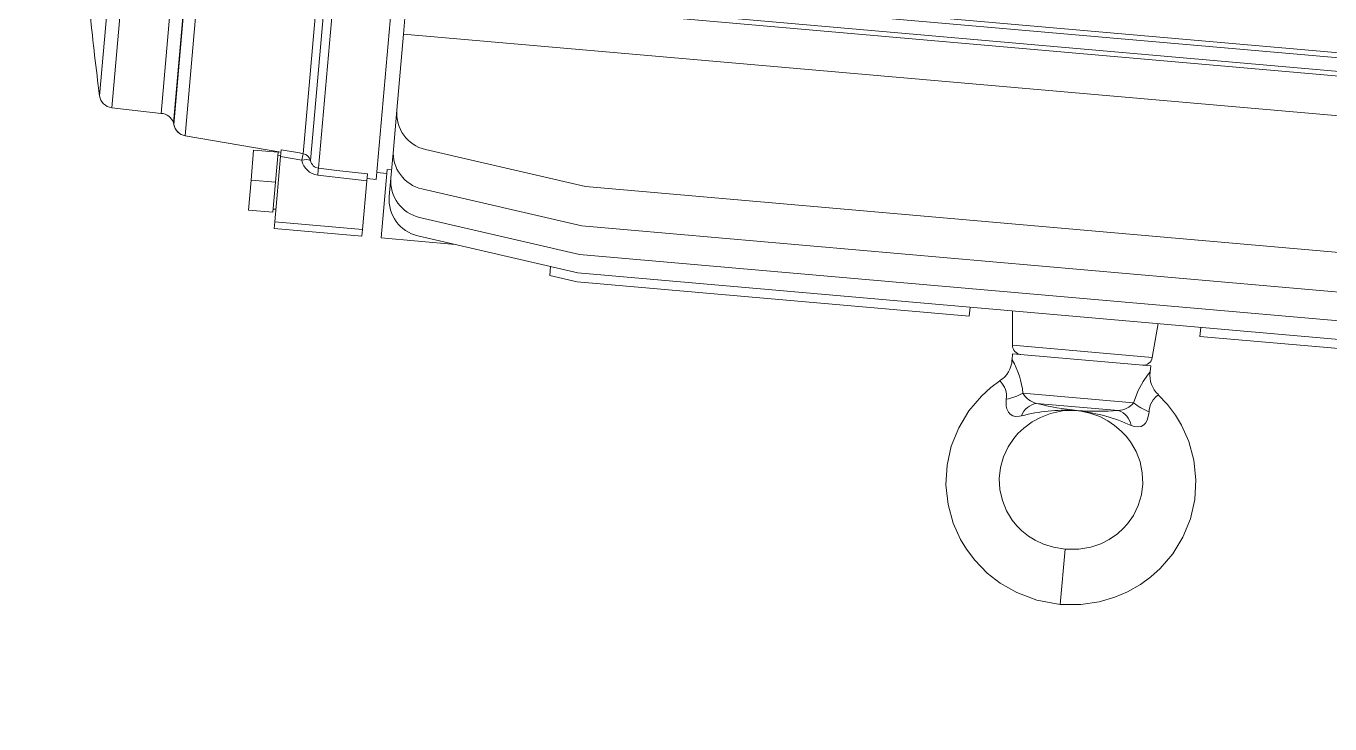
# Model space of a CAD drawing. Header units: inches. Extents: x 191440 to 383551, y 141411 to 284946.
# Drawn here: x 191674.195 to 191674.5921, y 141512.2336 to 141512.446 of the extents above; entities that cross this region are included whole.
import ezdxf

# ---------------------------------------------------------------- set-up
doc = ezdxf.new("R2010")
doc.units = ezdxf.units.IN
doc.header["$MEASUREMENT"] = 0
doc.layers.add('MOTOR', color=140, linetype='Continuous', lineweight=9)
doc.layers.add('Sanitary', color=6, linetype='Continuous')
doc.styles.add('ROMANS', font='romans', dxfattribs={"height": 1})
doc.dimstyles.new('osama', dxfattribs={"dimtxt": 50, "dimasz": 45, "dimexe": 0.18, "dimexo": 0.0625, "dimgap": 0.2, "dimtad": 0, "dimdec": 0, "dimzin": 0, "dimdsep": 46, "dimtxsty": 'ROMANS', "dimcen": 0, "dimse1": 1, "dimse2": 1, "dimclrd": 3, "dimclre": 3, "dimclrt": 5, "dimadec": 0, "dimazin": 0, "dimtfac": 0.6, "dimtdec": 0, "dimtmove": 2, "dimatfit": 3, "dimfxl": 1, "dimtolj": 1, "dimtzin": 0, "dimarcsym": 0})

msp = doc.modelspace()

# ---------------------------------------------------------------- linework, layer by layer
msp.add_circle((191674.3114437442, 141512.576444506), 1.40625)
at = {"layer": 'MOTOR', "linetype": 'Continuous'}
for p, q in [((191674.2319778242, 141512.5915590882), (191674.2173864179, 141512.4247785516)), ((191674.2359829777, 141512.5912086827), (191674.2211025374, 141512.4211244723)), ((191674.2510846752, 141512.5898874553), (191674.2361696374, 141512.4194077931)), ((191674.3177796358, 141512.5840524024), (191674.3016161009, 141512.3993023525)), ((191674.2537778627, 141512.5750511112), (191674.2399103321, 141512.4165445108)), ((191674.2538806186, 141512.574466537), (191674.2400172749, 141512.4160077941)), ((191674.2575609727, 141512.5738737431), (191674.2434502528, 141512.4125874762)), ((191674.2794045653, 141512.4071376179), (191674.2929981682, 141512.5625132103)), ((191674.2953991288, 141512.5620513244), (191674.2816611287, 141512.4050252653)), ((191674.2981074604, 141512.5631292487), (191674.2840708776, 141512.4026903727)), ((191674.3168033804, 141512.4621842274), (191674.7335327931, 141512.425725128)), ((191674.3099447741, 141512.4435278214), (191674.310998544, 141512.4555724676)), ((191674.310998544, 141512.4555724676), (191674.7381013209, 141512.4182058165)), ((191674.3704881728, 141512.4559193495), (191674.6795757087, 141512.428877694)), ((191674.3701320752, 141512.4518491354), (191674.6792196111, 141512.42480748)), ((191674.307919504, 141512.4203788785), (191674.3099447741, 141512.4435278214)), ((191674.3099447741, 141512.4435278214), (191674.7370475509, 141512.4061611703)), ((191674.2211025374, 141512.4211244723), (191674.2361696374, 141512.4194077931)), ((191674.306869566, 141512.4083780331), (191674.307919504, 141512.4203788785)), ((191674.2399103321, 141512.4165445108), (191674.2400172749, 141512.4160077941)), ((191674.2434502528, 141512.4125874762), (191674.2726082304, 141512.4075522192)), ((191674.2434655311, 141512.4125688464), (191674.2434502528, 141512.4125874762)), ((191674.2635158334, 141512.3990964511), (191674.2643147913, 141512.4082285828)), ((191674.2643147913, 141512.4082285828), (191674.271760991, 141512.4075771247)), ((191674.2707580398, 141512.3864044441), (191674.2724969925, 141512.4062807645)), ((191674.270962033, 141512.398444993), (191674.271760991, 141512.4075771247)), ((191674.2725179154, 141512.4065199144), (191674.2716749494, 141512.4065936644)), ((191674.2724969925, 141512.4062807645), (191674.272678091, 141512.4083507292)), ((191674.2789804866, 141512.4051109974), (191674.2724969925, 141512.4062807645)), ((191674.3061125447, 141512.3997252396), (191674.306869566, 141512.4083780331)), ((191674.3166210449, 141512.4084022348), (191674.3653467844, 141512.3971530115)), ((191674.3031002713, 141512.3814762899), (191674.3049275941, 141512.4023626842)), ((191674.3049275941, 141512.4023626842), (191674.3063325374, 141512.4022397676)), ((191674.2627168754, 141512.3899643193), (191674.2635158334, 141512.3990964511)), ((191674.2635158334, 141512.3990964511), (191674.270962033, 141512.398444993)), ((191674.270163075, 141512.3893128613), (191674.270962033, 141512.398444993)), ((191674.2987510882, 141512.3989180936), (191674.2838170346, 141512.4006360986)), ((191674.2974519634, 141512.3840690284), (191674.2987510882, 141512.3989180936)), ((191674.2989315775, 141512.4009810958), (191674.2987510882, 141512.3989180936)), ((191674.2988126515, 141512.3996217652), (191674.3016161009, 141512.3993023525)), ((191674.3018004758, 141512.4014097675), (191674.304821104, 141512.4011454968)), ((191674.3056208511, 141512.3941051562), (191674.3061125447, 141512.3997252396)), ((191674.315571107, 141512.3964013894), (191674.3642968465, 141512.385152166)), ((191674.3653467844, 141512.3971530115), (191674.6744343203, 141512.3701113561)), ((191674.2702491167, 141512.3902963216), (191674.2710920827, 141512.3902225716)), ((191674.2627168754, 141512.3899643193), (191674.270163075, 141512.3893128613)), ((191674.2705758329, 141512.3843218096), (191674.2707580398, 141512.3864044441)), ((191674.2707580398, 141512.3864044441), (191674.2974519634, 141512.3840690284)), ((191674.3148140857, 141512.3877485959), (191674.3635398252, 141512.3764993726)), ((191674.2972697564, 141512.3819863939), (191674.2705758329, 141512.3843218096)), ((191674.2974519634, 141512.3840690284), (191674.2972697564, 141512.3819863939)), ((191674.3143223921, 141512.3821285125), (191674.3630481316, 141512.3708792891)), ((191674.3642968465, 141512.385152166), (191674.6733843824, 141512.3581105106)), ((191674.3257189348, 141512.3794974133), (191674.3031002713, 141512.3814762899)), ((191674.3635398252, 141512.3764993726), (191674.6726273611, 141512.3494577172)), ((191674.3547221203, 141512.3728015003), (191674.3544796883, 141512.3700304901)), ((191674.3630481316, 141512.3708792891), (191674.6721356675, 141512.3438376337)), ((191674.3544796883, 141512.3700304901), (191674.3628056996, 141512.3681082789)), ((191674.3628056996, 141512.3681082789), (191674.4822258839, 141512.3576603666)), ((191674.4822258839, 141512.3576603666), (191674.4824683159, 141512.3604313768)), ((191674.4953845369, 141512.3593013539), (191674.4953845369, 141512.3488341556)), ((191674.5379816522, 141512.3451073909), (191674.5397992621, 141512.3554155689)), ((191674.5524730512, 141512.3515145358), (191674.5527154832, 141512.3542855461)), ((191674.5524730512, 141512.3515145358), (191674.6718932355, 141512.3410666235)), ((191674.4953845369, 141512.3488341556), (191674.5379816522, 141512.3451073909)), ((191674.4953845369, 141512.3462495335), (191674.4952697738, 141512.3443731727)), ((191674.4953845369, 141512.3462495335), (191674.5375328373, 141512.342562035)), ((191674.5373200304, 141512.3406942533), (191674.5375328373, 141512.342562035)), ((191674.4985843936, 141512.3342380987), (191674.5322958299, 141512.3312887302)), ((191674.5276601396, 141512.3289572634), (191674.5027448024, 141512.3311370729)), ((191674.5144405563, 141512.3289753805), (191674.5144370251, 141512.328958148)), ((191674.5157671815, 141512.3288417792), (191674.5157666965, 141512.3288593583)), ((191674.5099441074, 141512.2699437977), (191674.5114191044, 141512.2868030905))]:
    msp.add_line(p, q, dxfattribs=at)
at = {"layer": 'MOTOR', "linetype": 'Continuous', "flags": 128}
for points in [[(191674.272678091, 141512.4083507292), (191674.2782281827, 141512.4073497523), (191674.2794045653, 141512.4071376179)], [(191674.2840708776, 141512.4026903727), (191674.2896750231, 141512.4020457682), (191674.2989315775, 141512.4009810958)], [(191674.5322958299, 141512.3312887302), (191674.5336879722, 141512.3350738831), (191674.5351781082, 141512.3378412426), (191674.5364904341, 141512.3397533176), (191674.5372855343, 141512.3407598565), (191674.5372392093, 141512.3407034617)], [(191674.4915840827, 141512.3379963857), (191674.4887786444, 141512.3359272156), (191674.4859269969, 141512.3333412112), (191674.4821125996, 141512.3288511148), (191674.4790098632, 141512.3237261992), (191674.4767738907, 141512.3181611104), (191674.4754720246, 141512.3123059715), (191674.4751414474, 141512.3063152126), (191674.475790954, 141512.3003509376), (191674.4773514165, 141512.2947036726), (191674.4796037426, 141512.2896990131), (191674.481389051, 141512.2867406365), (191674.4838837247, 141512.2834211104), (191674.4877216332, 141512.2794807182), (191674.4916786171, 141512.2764142211), (191674.496681503, 141512.2735449638), (191674.5027845491, 141512.2712606866), (191674.5099441071, 141512.2699437939)], [(191674.4981641418, 141512.3273506634), (191674.4975774343, 141512.3272441667), (191674.4963311141, 141512.3271967722), (191674.4954714031, 141512.327394241), (191674.4946801224, 141512.3278728711), (191674.4941464165, 141512.3284906676), (191674.4936695335, 141512.3295252476), (191674.493496892, 141512.3302790259), (191674.4935153896, 141512.3324187792)], [(191674.5099441071, 141512.2699437939), (191674.5162560611, 141512.2699301986), (191674.5218098071, 141512.2707219769), (191674.5265422394, 141512.2721279357), (191674.530441597, 141512.2737943998), (191674.5344190086, 141512.2760702399), (191674.5374899298, 141512.2783130861), (191674.5403520171, 141512.2808845967), (191674.5441856524, 141512.2853543456), (191674.5473145453, 141512.2904674517), (191674.5495784005, 141512.296026814), (191674.550907873, 141512.3018802301), (191674.551265312, 141512.3078727743), (191674.5506415349, 141512.3138425196), (191674.5490975127, 141512.3195183596), (191674.546850543, 141512.3245552272), (191674.5450653941, 141512.3275314622), (191674.5426337418, 141512.3307915405), (191674.5397996129, 141512.3337340484)], [(191674.539762396, 141512.3336980255), (191674.5398213141, 141512.3337450904), (191674.5391916084, 141512.333218572), (191674.5382458563, 141512.3322311427), (191674.5373794328, 141512.3307768242), (191674.5370159443, 141512.329320656), (191674.5369719028, 141512.328616827)], [(191674.5114191053, 141512.2868030999), (191674.5078728744, 141512.2873452462), (191674.5048226143, 141512.2882783475), (191674.5022909676, 141512.2894838358), (191674.5002556145, 141512.2907601531), (191674.498238402, 141512.2923793189), (191674.4967176598, 141512.2939080287), (191674.4953436665, 141512.2956053188), (191674.4936013416, 141512.2984545854), (191674.49232214, 141512.3015970318), (191674.4915768202, 141512.3049053029), (191674.4913879764, 141512.3082915055), (191674.4917609061, 141512.311660673), (191674.492683287, 141512.3149244393), (191674.4940820847, 141512.3179189915), (191674.495799802, 141512.3204885799), (191674.4970686268, 141512.3219716393), (191674.4988086118, 141512.3236325184), (191674.5013561382, 141512.3255093633), (191674.5038838181, 141512.3268828782), (191674.5069858349, 141512.3280600383), (191674.5106617109, 141512.3288237414), (191674.5144375505, 141512.328941156)], [(191674.5157646774, 141512.3288291353), (191674.5189127516, 141512.3282048569), (191674.5219576723, 141512.3271344288), (191674.5244776371, 141512.3258201663), (191674.5265056118, 141512.324453957), (191674.5285247473, 141512.3227299952), (191674.5300103607, 141512.3211494885), (191674.5313391397, 141512.3194204484), (191674.5330179771, 141512.3165384524), (191674.5342424986, 141512.313371729), (191674.5349389225, 141512.3100480102), (191674.5350816544, 141512.3066556428), (191674.5346630437, 141512.303288415), (191674.5336930802, 141512.3000361443), (191674.5322323027, 141512.2970431659), (191674.5304436081, 141512.2944866953), (191674.5291313152, 141512.2930283418), (191674.5274113233, 141512.2914705266), (191674.5248682391, 141512.2897001244), (191674.522337666, 141512.2884198352), (191674.5192334564, 141512.2873609957), (191674.5155689256, 141512.28674943), (191674.5114191053, 141512.2868030999)], [(191674.5369719028, 141512.328616827), (191674.5369315908, 141512.3279449423), (191674.5364347872, 141512.3260384601), (191674.5358755686, 141512.3250987331), (191674.5354383932, 141512.3246366811), (191674.5346191899, 141512.3241377035), (191674.5338419952, 141512.323962083), (191674.5324458809, 141512.3241145816), (191674.5315137065, 141512.3244329545)]]:
    msp.add_lwpolyline(points, dxfattribs=at)
at = {"layer": 'MOTOR', "linetype": 'Continuous'}
for centre, radius, start, end in [((191674.9864833959, 141512.5255484041), 0.7756705001670507, 185.6407609331906, 187.4645776895233), ((191674.2215814923, 141512.4253282053), 0.004230930000911167, 187.4645776895233, 263.4999999918815), ((191674.2358466499, 141512.4151107007), 0.00430921390014547, 19.43463554684503, 85.70149179365826), ((191674.3191590508, 141512.4193955456), 0.0112824800024299, 174.9999999999193, 257.0000000688411), ((191674.2441780242, 141512.4167509427), 0.004226594922592982, 190.1267741196891, 260.0849067988264), ((191674.2441835701, 141512.4167384014), 0.004230930000911063, 191.2352483849994, 260.2289325699749), ((191674.3055201821, 141512.4006151384), 0.02691780424960145, 165.9770235244717, 170.3852973573493), ((191674.2789241744, 141512.4043629445), 0.002815952413951224, 13.60359629853523, 80.1775140466693), ((191674.3181091128, 141512.4073947001), 0.0112824800024299, 174.9999999999193, 257.0000000688411), ((191674.2802213248, 141512.4019575341), 0.003388806593972686, 64.85753247559485, 111.4788562845669), ((191674.2845229703, 141512.4062502478), 0.005658358089179936, 191.6152937614399, 262.8331150702826), ((191674.2844508884, 141512.4054935153), 0.002828783619078172, 189.5280551483429, 262.2797067178284), ((191674.3711783953, 141512.3908838328), 0.08790400462643132, 172.2811769677648, 173.6303666075821), ((191674.3173520915, 141512.3987419067), 0.01128248000242999, 174.9999999999193, 257.0000000688411), ((191674.3168603979, 141512.3931218233), 0.01128248000242999, 174.9999999999193, 257.0000000688411), ((191674.498205157, 141512.3488341556), 0.002820620000607486, 179.9999999697761, 265.0000000000231), ((191674.4874226683, 141512.3447177844), 0.007834587374204362, 301.775735941212, 357.5506413776971), ((191674.4729253671, 141512.331629093), 0.02579132706325347, 5.805872135490264, 29.59922717115328), ((191674.5352038837, 141512.3455971864), 0.002820620000607644, 265.0000000000231, 350.0000000304181), ((191674.5448426975, 141512.3395528888), 0.007590805489375237, 171.3838660879348, 229.0528345966232), ((191674.4870739843, 141512.3332905289), 0.006500126881137856, 352.2926844546159, 45.25756554797365), ((191674.4899880172, 141512.3502180872), 0.01814545997089054, 281.2093374201649, 298.2778673705137), ((191674.5036776222, 141512.3253446183), 0.00586708470705069, 99.14839665745106, 160.0064029085927), ((191674.5041467834, 141512.3373593672), 0.006378283220290381, 209.2984403145387, 257.3023974690893), ((191674.5243419821, 141512.4173805817), 0.0889065856916434, 255.9410598942221, 264.0377121745979), ((191674.5272152287, 141512.3356162257), 0.006673808934135534, 273.8224699593341, 319.5766921999908), ((191674.5435365039, 141512.3455332016), 0.0181454599709524, 231.7221326295225, 248.7906625797532), ((191674.5115643308, 141512.2754484964), 0.05360410432192089, 86.92421387195299, 104.4765881070532), ((191674.5145796457, 141512.322638558), 0.006338348768968013, 85.2282278061065, 91.25740547614197), ((191674.5143673891, 141512.3205021379), 0.00847355853695142, 80.49474206572728, 89.505257934275), ((191674.5213662586, 141512.4221704387), 0.0934254194681807, 266.1584017940745, 273.8628260149707), ((191674.5145293426, 141512.322642959), 0.006338348768943275, 78.74259452385637, 84.77177219382612), ((191674.5093049375, 141512.2756482005), 0.05360206752591792, 65.52307583116576, 83.07612215743882), ((191674.5257356421, 141512.3234147916), 0.005867084707051279, 9.993597091420463, 70.85160334253327)]:
    msp.add_arc(centre, radius, start, end, dxfattribs=at)

# ---------------------------------------------------------------- leaders
at = {"layer": 'Sanitary', "ltscale": 0.5}
msp.add_leader([(191653.4749034721, 141520.5847399896), (191653.7945097446, 141519.5163850375), (191654.257737056, 141519.4758578992)], dimstyle='osama', override={"dimasz": 100, "dimgap": 0.09}, dxfattribs=at)

doc.saveas('drawing.dxf')
